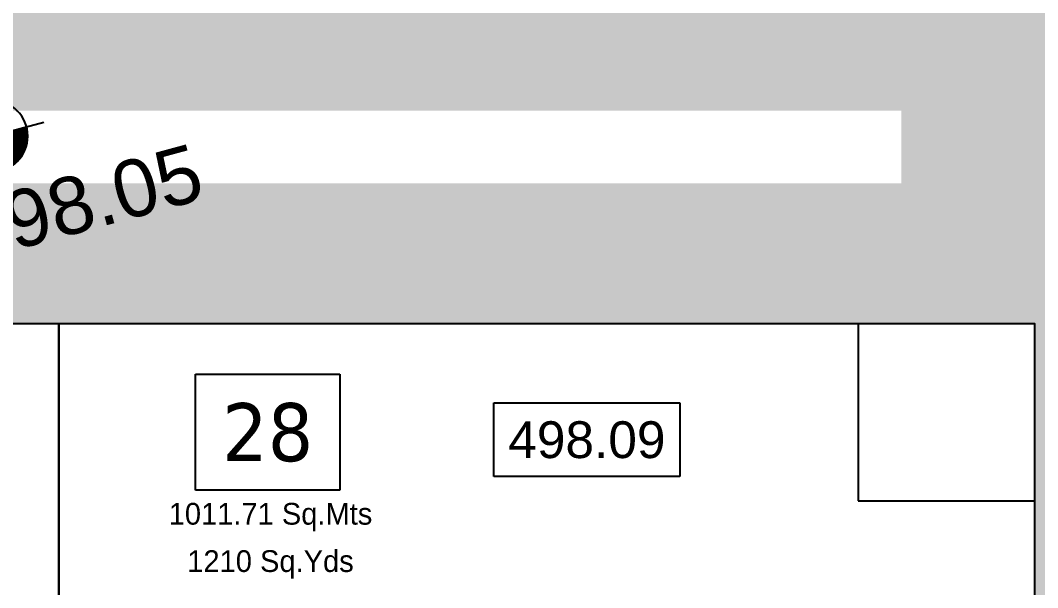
# Model space of a CAD drawing. Header units: millimetres. Extents: x -176651 to 424033, y -469666 to 486614.
# Drawn here: x 248994 to 284096, y 98211 to 117777 of the extents above; entities that cross this region are included whole.
import ezdxf

# ---------------------------------------------------------------- set-up
doc = ezdxf.new("R2010")
doc.units = ezdxf.units.MM
for name, color, linetype in [('ad-Parking', 2, 'Continuous'), ('ad-Plot Areas-Sq.Mts', 7, 'Continuous'), ('ad-Plot Areas-Sq.Yds', 7, 'Continuous'), ('ad-Plot Numbers', 7, 'Continuous'), ('ad-Road', 8, 'Continuous'), ('ad-Road Hatch', 8, 'Continuous'), ('ad-Text', 7, 'Continuous'), ('Site Levels$0$ad-Client road levels', 1, 'Continuous'), ('Site Levels$0$ad-Lvl-Lawn', 3, 'Continuous')]:
    doc.layers.add(name, color=color, linetype=linetype)
doc.layers.add('ad-Plot Boundary', color=6, linetype='Continuous', true_color=0xff00ff)
doc.styles.add('$0$grid_text', font='verdana.ttf', dxfattribs={"width": 0.9})
doc.styles.add('MtX_Century_Gothic', font='GOTHIC.TTF')
doc.styles.add('Site Levels$0$ARIAL', font='arial.ttf')
doc.styles.add('Site Levels$0$Sections_The woods Site plan_Entrances$0$Standard', font='arial.ttf')

# ---------------------------------------------------------------- blocks, each defined once
blk = doc.blocks.new('A$C4fb60e89')
at = {"layer": 'ad-Road Hatch', "ltscale": 5, "transparency": 33554687}
h = blk.add_hatch(dxfattribs=at)
h.set_pattern_fill('AR-HBONE', color=256, scale=15)
h.set_pattern_definition([(45, (-193247.7, -428758.8), (0, 2155.2615), [4572, -1524]), (135, (-192170.1, -427681.1), (2e-13, 2155.2615), [4572, -1524])])
h.paths.add_polyline_path([(175594, -250241), (169178, -249341), (167473, -249057), (167473, -138694), (101313, -138694), (101313, -199954), (101308, -237995), (101040, -268291), (101008, -280968), (101066, -293684), (101243, -311127), (100910, -319344), (100949, -333937), (100669, -366960), (100727, -390983), (100669, -404586), (100538, -420418), (100467, -428759), (92426, -427265), (92163, -427209), (92163, -321454), (24803, -321454), (24803, -412961), (15653, -411029), (15654, -321452), (-19535, -321452), (-34427, -319477), (-65207, -315395), (-171770, -301268), (-185854, -298333), (-193248, -296832), (-193244, -292908), (-191914, -285219), (-191839, -284679), (-183397, -286393), (-169723, -289243), (-53141, -304698), (-18730, -309262), (15653, -309262), (15653, 703), (24803, 1115), (24803, -129544), (92163, -129544), (92163, 15133), (101313, 17713), (101313, -129544), (167473, -129544), (167473, 35552), (175738, 37855), (175849, 28595), (175836, 25947), (175777, 14040), (175855, 2316), (175660, -18036), (175731, -34039), (175718, -46839), (175673, -63402), (175816, -82072), (175542, -106356), (175490, -124641), (175575, -145019), (175731, -168892), (175797, -181269), (175797, -192667), (175744, -208200), (175829, -223277), (175888, -234871)])
h.paths.add_polyline_path([(24803, -309264), (92163, -309264), (92163, -138694), (24803, -138694)], flags=16)
at = {"layer": 'ad-Road', "ltscale": 5}
blk.add_lwpolyline([(92426, -427265), (92163, -427209), (92163, -321454), (24803, -321454), (24803, -412961), (15653, -411029), (15654, -321452), (-19535, -321452), (-34427, -319477), (-65207, -315395), (-171770, -301268)], dxfattribs=at)
at = {"layer": 'ad-Text', "linetype": 'Continuous', "insert": (58483, -315359), "char_height": 1250, "width": 56881.51, "attachment_point": 5, "style": 'MtX_Century_Gothic', "bg_fill": 3, "box_fill_scale": 1.5, "bg_fill_color": 257, "bg_fill_transparency": 0}
blk.add_mtext("\\pxqd;40' WIDE ROAD", dxfattribs=at)
blk = doc.blocks.new('A$Cbbea0351')
at = {"layer": 'ad-Plot Numbers', "linetype": 'Continuous', "insert": (-110046, -363059), "char_height": 2000, "width": 2981.72, "attachment_point": 5, "style": '$0$grid_text', "bg_fill": 18, "box_fill_scale": 1.5, "bg_fill_color": 257, "bg_fill_transparency": 0}
blk.add_mtext('28', dxfattribs=at)
at = {"layer": 'ad-Plot Areas-Sq.Mts', "linetype": 'Continuous', "insert": (-109951, -365969), "char_height": 750, "width": 9668.74, "attachment_point": 5, "style": 'MtX_Century_Gothic', "bg_fill": 2}
blk.add_mtext('1011.71 Sq.Mts', dxfattribs=at)
at = {"layer": 'ad-Plot Areas-Sq.Yds', "linetype": 'Continuous', "insert": (-109951, -367601), "char_height": 750, "width": 7884.16, "attachment_point": 5, "style": 'MtX_Century_Gothic', "bg_fill": 2}
blk.add_mtext('1210 Sq.Yds', dxfattribs=at)
blk = doc.blocks.new('zw$E7CA')
at = {"layer": 'ad-Plot Boundary'}
blk.add_lwpolyline([(0, 0), (33680, 0), (33680, 30050), (0, 30050)], close=True, dxfattribs=at)
blk = doc.blocks.new('zw$A88E')
at = {"layer": 'ad-Plot Boundary', "ltscale": 5}
for p in [(-150934, -389359), (-117254, -389359)]:
    blk.add_blockref('zw$E7CA', p, dxfattribs=at)
blk = doc.blocks.new('zw$944D')
at = {"layer": 'ad-Parking', "ltscale": 5}
blk.add_lwpolyline([(0, 0), (6100, 0), (6100, 6100), (0, 6100)], close=True, dxfattribs=at)
blk = doc.blocks.new('zw$2786')
at = {"layer": 'ad-Parking', "ltscale": 5}
blk.add_blockref('zw$944D', (97959, -246797), dxfattribs=at)
blk = doc.blocks.new('Site Levels$0$LVL')
at = {"layer": 'Site Levels$0$ad-Client road levels'}
for p, q in [((0.7, -186.7), (0.5, 188.3)), ((-186.9, 0.7), (188.1, 0.8))]:
    blk.add_line(p, q, dxfattribs=at)
at = {"layer": 'Site Levels$0$ad-Client road levels', "const_width": 125}
for points in [[(63.1, 0.8, 0.414214), (0.6, 63.3)], [(-61.9, 0.7, 0.414214), (0.6, -61.7, 0.414214)]]:
    blk.add_lwpolyline(points, format="xyb", dxfattribs=at)
at = {"layer": 'Site Levels$0$ad-Client road levels'}
blk.add_circle((0.6, 0.8), 125, dxfattribs=at)
at = {"layer": 'Site Levels$0$ad-Client road levels', "color": 3, "true_color": 0x00fa00, "style": 'Site Levels$0$ARIAL'}
blk.add_attdef('EL.+0.00', (194.3, 102.2), '', height=200, rotation=0.0254, dxfattribs=at)
blk = doc.blocks.new('Site Levels$0$zw$1F4')
at = {"layer": 'Site Levels$0$ad-Client road levels'}
ref = blk.add_blockref('Site Levels$0$LVL', (430167, -88643), dxfattribs=dict(at, xscale=-9.879899047387294, yscale=9.879899047387292, zscale=9.879899047387289, rotation=195.201370859182))
ref.add_attrib('EL.+0.00', '498.00', (429452, -92995), dxfattribs={"height": 1976, "rotation": 15.176, "style": 'Site Levels$0$ARIAL'})
ref = blk.add_blockref('Site Levels$0$LVL', (391966, -89075, 498376), dxfattribs=dict(at, xscale=-9.879899047387294, yscale=9.879899047387292, zscale=9.879899047387289, rotation=195.201370859182))
ref.add_attrib('EL.+0.00', '498.05', (391251, -93427, 498376), dxfattribs={"height": 1976, "rotation": 15.176, "style": 'Site Levels$0$ARIAL'})
blk = doc.blocks.new('Site Levels$0$zw$8773')
at = {"layer": 'Site Levels$0$ad-Lvl-Lawn', "insert": (274525, 3886), "char_height": 1270, "width": 5155.91, "attachment_point": 5, "style": 'Site Levels$0$Sections_The woods Site plan_Entrances$0$Standard', "bg_fill": 19, "box_fill_scale": 1.5, "bg_fill_color": 256, "bg_fill_transparency": 0}
blk.add_mtext('498.09', dxfattribs=at)
blk = doc.blocks.new('Site Levels')
at = {"layer": 'Site Levels$0$ad-Client road levels'}
blk.add_blockref('Site Levels$0$zw$1F4', (-143957, 202866), dxfattribs=at)
at = {"layer": 'Site Levels$0$ad-Lvl-Lawn', "ltscale": 5}
blk.add_blockref('Site Levels$0$zw$8773', (-5983, 99419), dxfattribs=at)

msp = doc.modelspace()

# ---------------------------------------------------------------- block references
at = {"layer": 'ad-Road', "ltscale": 5}
msp.add_blockref('A$C4fb60e89', (191839, 428759), dxfattribs=at)

# ---------------------------------------------------------------- next in the draw order: block references
at = {"ltscale": 5}
msp.add_blockref('A$Cbbea0351', (367577, 466614), dxfattribs=at)

# ---------------------------------------------------------------- next in the draw order: block references
at = {"layer": 'ad-Parking', "ltscale": 5}
msp.add_blockref('zw$2786', (179944, 348002), dxfattribs=at)
at = {"layer": 'ad-Plot Boundary', "ltscale": 5}
msp.add_blockref('zw$A88E', (367577, 466614), dxfattribs=at)

# ---------------------------------------------------------------- next in the draw order: block references
at = {"ltscale": 5}
msp.add_blockref('Site Levels', (0, 0), dxfattribs=at)

doc.saveas('drawing.dxf')
